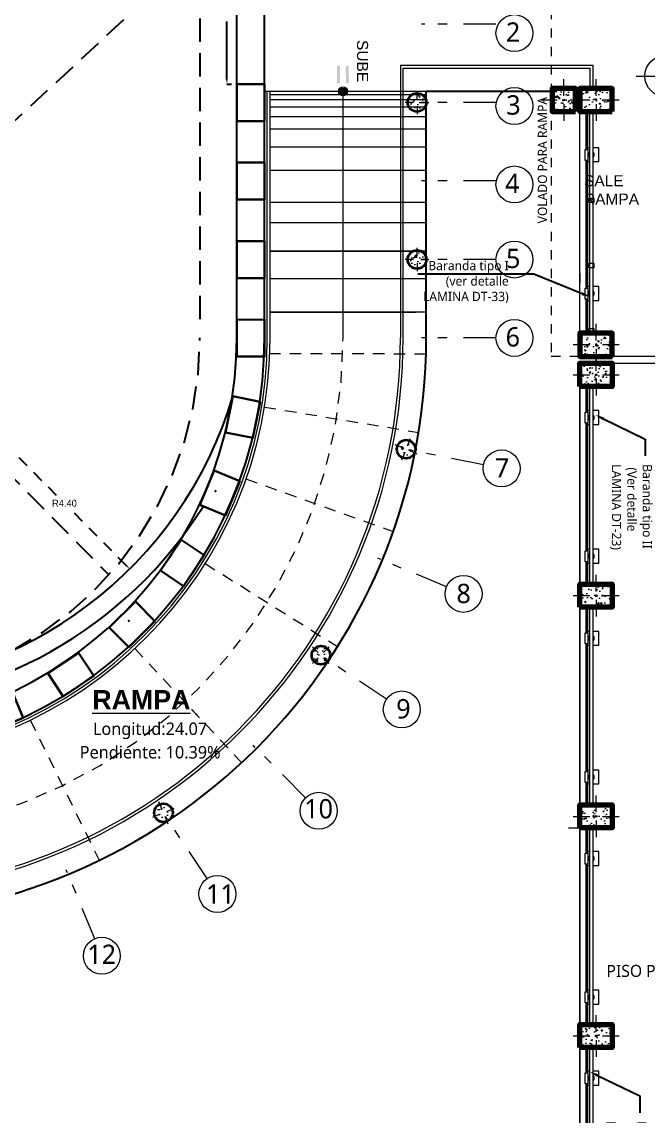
# Model space of a CAD drawing. Header units: millimetres. Extents: x 1 to 121, y 0 to 90.
# Drawn here: x 87.84 to 94.61, y 57.27 to 69.11 of the extents above; entities that cross this region are included whole.
import ezdxf
from ezdxf import colors
from ezdxf.entities.mleader import LeaderData, LeaderLine
from ezdxf.enums import TextEntityAlignment as Align
from ezdxf.math import Vec2, Vec3

# ---------------------------------------------------------------- set-up
doc = ezdxf.new("R2010")
doc.units = ezdxf.units.MM
for name, pattern in [('DASHED2', [0.375, 0.25, -0.125]), ('Dot & Dashed', [0.670277762413025, 0.352777767181396, -0.176388883590699, 0, -0.14111111164093]), ('HIDDEN2', [0.1875, 0.125, -0.0625])]:
    doc.linetypes.add(name, pattern=pattern)
for name, color, linetype, lineweight in [('05', 152, 'Continuous', 50), ('A-FLOR-HRAL', 11, 'Continuous', 9), ('barandas tipo 1', 200, 'Continuous', 20), ('COLUMNAS 50', 32, 'Continuous', 70), ('Cotas varias El', 253, 'Continuous', 13), ('EJES', 1, 'Continuous', 13), ('Equipamiento SR', 23, 'Continuous', 0), ('GRAFO 0 BLANCO', 7, 'Continuous', 0), ('GRAFO00', 7, 'Continuous', 0), ('GRAFO01', 7, 'Continuous', 0), ('Letras El', 9, 'Continuous', 5), ('letras sr', 7, 'Continuous', 5), ('linea 001', 252, 'Continuous', 0), ('parasoles', 11, 'Continuous', 20), ('proyecciones', 1, 'DASHED2', 5), ('Structural - Bearing_Pen_No__20', 1, 'Continuous', 0), ('TEXTO 100', 7, 'Continuous', 20), ('Vanos', 140, 'Continuous', 5)]:
    doc.layers.add(name, color=color, linetype=linetype, lineweight=lineweight)
for name, color, linetype, lineweight, true_color in [('Structural - Bearing_Pen_No__169', 7, 'Continuous', 13, 0x68b353), ('Structural - Bearing_Pen_No__28', 7, 'Continuous', 35, 0xa80f02), ('Structural - Combined_Pen_No__161', 7, 'Continuous', 13, 0x6a6a6a)]:
    doc.layers.add(name, color=color, linetype=linetype, lineweight=lineweight, true_color=true_color)
doc.styles.add('01COTAS', font='GOTHIC.TTF')
doc.styles.add('Generales', font='trebuc.ttf', dxfattribs={"height": 0.1})
doc.styles.add('GENERATED_STYLE_2', font='arial.ttf')
doc.styles.add('Santa Rosa 1 50', font='trebuc.ttf')
doc.styles.add('TURBO_BASS', font='swisseb.ttf')
pattern_1 = [(0, (2785.243095673833, 1847.384106738051), (0, 0.3117691577510656), [0.0300000011921, -0.1500000059605]), (0, (2785.333095677409, 1847.539991310553), (0, 0.3117691577510656), [0.0300000011921, -0.1500000059605]), (60.00000000000014, (2785.243095673833, 1847.384106738051), (-0.2700000107289013, 0.1558845788755322), [0.0300000011921, -0.1500000059605]), (60.00000000000014, (2785.423095680985, 1847.384106738051), (-0.2700000107289013, 0.1558845788755322), [0.0300000011921, -0.1500000059605]), (120.0000000000003, (2785.273095675025, 1847.384106738051), (0.2700000107289002, 0.1558845788755341), [0.03000000119209997, -0.1500000059604998]), (120.0000000000003, (2785.453095682177, 1847.384106738051), (0.2700000107289002, 0.1558845788755341), [0.03000000119209997, -0.1500000059604998]), (0, (2785.243095673833, 1847.414106739243), (0, 0.0600000023842), [0, -0.0600000023842, 0, -0.0900000035763]), (44.99999999999999, (2785.273095675025, 1847.414106739243), (-0.04242640855707682, 0.04242640855707686), [0, -0.04500000178815, 0, -0.07500000298025])]

# ---------------------------------------------------------------- blocks, each defined once
blk = doc.blocks.new('columna pasillos')
at = {"layer": 'GRAFO 0 BLANCO'}
h = blk.add_hatch(dxfattribs=at)
h.set_pattern_fill('AR-CONC', color=256, scale=0.02399999999999999, angle=-90.00000079175783)
h.set_pattern_definition([(319.9999992082422, (0, 0), (-0.01506051477462154, -0.1721424436160628), [0.01799999999999999, -0.1979999999999999]), (264.9999992082422, (0, 0), (0.1805261125481726, 0.03330031757246919), [0.01439999999999999, -0.1583999999999999]), (10.45144366824218, (-0.001255042758233223, -0.01434520342265684), (0.1654655959138421, -0.1388421255010397), [0.01529764607999999, -0.1682741068799999]), (316.1841992082421, (0.04799999999999998, -6.63301485462505e-10), (-0.03972463092985215, -0.2561379188122313), [0.02699999999999999, -0.2969999999999999]), (6.635634698242177, (0.0446896060250406, -0.02134481941755587), (0.2337884610860787, -0.2243188701924863), [0.02294648207999999, -0.2524113023999999]), (261.1841631982422, (0.04799999999999998, -6.63301485462505e-10), (0.2337884609649843, -0.224318870043817), [0.02159999999999999, -0.2376000002399999]), (290.9999992082422, (0.03599999966834924, -0.0240000004974761), (-0.09662853573932795, -0.1432576911731422), [0.01799999999999999, -0.1979999999999999]), (235.9999992082422, (0.03599999966834924, -0.0240000004974761), (0.1740360100042875, -0.0583956820661451), [0.0144, -0.1584]), (341.4514439482422, (0.02794762174337869, -0.03593814134620205), (0.07740747388692112, -0.2016533714848699), [0.0152976456, -0.1682741068799999]), (307.4999992082422, (0, 0), (0.07989452487918647, -0.002918366380194698), [0, -0.15648, 0, -0.1608, 0, -0.1589999999999999]), (277.4999992082422, (0, 0), (0.09465880997929434, -0.063136690294185), [0, -0.09167999999999997, 0, -0.15288, 0, -0.06059999999999998]), (237.4999992082422, (7.39581156290693e-10, 0.05351999999999998), (-0.005413170986677214, -0.1281173846065747), [0, -0.05999999999999998, 0, -0.1871999999999999, 0, -0.2483999999999999]), (227.4999992082422, (1.071231899021946e-09, 0.07751999999999996), (0.02402519382561498, -0.1399646809741716), [0, -0.07799999999999999, 0, -0.12432, 0, -0.1763999999999999])])
h.paths.add_polyline_path([(-235.5346923206634, 35.02399061012053), (-235.7846922043217, 35.02399061004231), (-235.7846918552657, 34.67399061008165), (-235.5346919716073, 34.67399061016009)])
h.paths.add_polyline_path([(-235.6509782994193, 34.84899061014031, -1), (-235.6684059762088, 34.84899061014031, -1)], flags=16)
at = {"layer": 'COLUMNAS 50', "color": 1, "linetype": 'Continuous', "lineweight": 9}
for p, q in [((-235.659692137814, 35.09899060864817), (-235.659692137814, 34.9189906086481)), ((-235.7046921628762, 34.84899061014031), (-235.8846921628762, 34.84899061014031)), ((-235.6146921127519, 34.84899061014031), (-235.4346921127519, 34.84899061014031)), ((-235.659692137814, 34.77899066027092), (-235.659692137814, 34.59899066027086))]:
    blk.add_line(p, q, dxfattribs=at)
at = {"layer": 'COLUMNAS 50', "linetype": 'Continuous'}
blk.add_lwpolyline([(-235.7846922043217, 35.02399061004231), (-235.5346923206634, 35.02399061012053), (-235.5346919716073, 34.67399061016009), (-235.7846918552657, 34.67399061008165)], close=True, dxfattribs=at)
at = {"layer": 'COLUMNAS 50', "color": 1, "linetype": 'Continuous', "lineweight": 9}
blk.add_circle((-235.659692137814, 34.84899061014031), 0.0087138383947443, dxfattribs=at)
blk.add_point((-235.659692137814, 34.84899061014031), dxfattribs=at)
blk = doc.blocks.new('Barandilla - 50 x 12mm-V31-Nivel 2')
at = {"layer": 'A-FLOR-HRAL'}
for p, q in [((-26.70546724973731, 93.00350822437645), (-88.00000000000932, 93.00350822438354)), ((-88.00000000000932, 93.00350822438354), (-88.00000000001796, 18.21820814453502)), ((-88.00000000001796, 18.21820814453502), (-88.0000000000266, -56.56709193536628)), ((34.14173290303832, 93.00350822436941), (13.15374847461895, 93.00350822437184)), ((24.92408932763253, 2.559974571989083), (25.07591067237265, 33.55960280011573)), ((27.00000000001878, 79.3610483492223), (57.00000000001877, 79.36104834921883)), ((27.00000000001878, 79.3610483492223), (27.00000000000502, -39.6355106011893)), ((57.00000000001877, 79.36104834921883), (57.00000000000501, -39.63551060119276)), ((-88.0000000000266, -56.56709193536628), (-26.65750024671136, -56.56709193537097)), ((13.10578147159808, -56.56709193537402), (34.1417329030423, -56.56709193537563)), ((57.00000000000501, -39.63551060119276), (27.00000000000502, -39.6355106011893))]:
    blk.add_line(p, q, dxfattribs=at)
for centre, radius, start, end in [((-0.5706645103747868, 18.18502156444442), 39.42902882610482, 144.0345375688887, 215.4042522977512), ((-19.28840541889522, -77.8210498320877), 119.8909601388826, 93.54235803361223, 96.3186679859427), ((-18.34714648741117, 114.3698242009999), 119.8909601388826, 285.3265244777574, 291.1568047317177), ((-19.28840541889522, -77.8210498320877), 119.8909601388825, 68.28198513490644, 74.19628305790678), ((-18.34714648741117, 114.3698242009999), 119.8909601388826, 263.1201218806851, 266.0112239899079)]:
    blk.add_arc(centre, radius, start, end, dxfattribs=at)
blk = doc.blocks.new('Barandilla - 50 x 12mm-V8-Nivel 2')
at = {"layer": 'A-FLOR-HRAL'}
for p, q in [((-26.77585938754871, 93.00350822437646), (-88.00000000000932, 93.00350822438354)), ((-88.00000000000932, 93.00350822438354), (-88.00000000001796, 18.21820814453502)), ((-88.00000000001796, 18.21820814453502), (-88.0000000000266, -56.56709193536628)), ((34.14173290304679, 93.00350822436941), (13.22414061245579, 93.00350822437183)), ((24.92408932763253, 2.559974571989083), (25.07591067237265, 33.55960280011573)), ((27.00000000001878, 79.3610483492223), (57.00000000001877, 79.36104834921883)), ((27.00000000001878, 79.3610483492223), (27.00000000000502, -39.6355106011893)), ((57.00000000001877, 79.36104834921883), (57.00000000000501, -39.63551060119276)), ((-88.0000000000266, -56.56709193536628), (-26.77585938754689, -56.56709193537096)), ((13.22414061245902, -56.56709193537402), (34.14173290305077, -56.56709193537563)), ((57.00000000000501, -39.63551060119276), (27.00000000000502, -39.6355106011893))]:
    blk.add_line(p, q, dxfattribs=at)
for centre, radius, start, end in [((-0.5706645103747868, 18.18502156444442), 39.42902882610482, 144.0345375688887, 215.4042522977512), ((-19.28840541889522, -77.8210498320877), 119.8909601388826, 93.58403373800627, 96.3186679859427), ((-18.34714648741117, 114.3698242009999), 119.8909601388826, 285.3761058525774, 291.1568047317177), ((-19.28840541889522, -77.8210498320877), 119.8909601388825, 68.28198513490644, 74.15247126397308), ((-18.34714648741117, 114.3698242009999), 119.8909601388826, 263.1201218806851, 265.9624964592715)]:
    blk.add_arc(centre, radius, start, end, dxfattribs=at)
blk = doc.blocks.new('Barandilla - Barandilla-595007-Nivel 2')
at = {"layer": 'A-FLOR-HRAL'}
for p, q in [((109974.0837331904, 72591.26363556115), (109974.0837331904, 72318.3992112294)), ((109982.0837331904, 72591.26363556115), (109982.0837331904, 72318.3992112294)), ((109983.6437331904, 72591.26363556115), (109983.6437331904, 72318.3992112294)), ((109991.6037331904, 72591.26363556115), (109991.6037331904, 72318.3992112294)), ((110012.5213254812, 72591.26363556123), (110012.5213254812, 70466.26376569539)), ((110052.5213254811, 70466.26376569539), (110052.5213254811, 72591.26363556123)), ((109974.0837331904, 72199.40265227901), (109974.0837331904, 70818.39921122942)), ((109982.0837331904, 72199.40265227901), (109982.0837331904, 70818.39921122942)), ((109983.6437331904, 72199.40265227901), (109983.6437331904, 70818.39921122942)), ((109991.6037331904, 72199.402652279), (109991.6037331904, 70818.39921122942)), ((109974.0837331904, 70699.40265227901), (109974.0837331904, 70466.2637656953)), ((109982.0837331904, 70699.40265227901), (109982.0837331904, 70466.2637656953)), ((109983.6437331904, 70699.40265227901), (109983.6437331904, 70466.2637656953)), ((109991.6037331904, 70699.40265227901), (109991.6037331904, 70466.2637656953))]:
    blk.add_line(p, q, dxfattribs=at)
at = {"rotation": 180}
for name, p in [('Barandilla - 50 x 12mm-V8-Nivel 2', (110025.7454660935, 72278.76370062822)), ('Barandilla - 50 x 12mm-V31-Nivel 2', (110025.7454660935, 70778.76370062823))]:
    blk.add_blockref(name, p, dxfattribs=at)
blk = doc.blocks.new('Barandilla - Barandilla-595054-Nivel 2')
at = {"layer": 'A-FLOR-HRAL'}
for p, q in [((109974.0837332688, 74966.26450273344), (109974.0837332688, 74693.39957974848)), ((109982.0837332688, 74966.26450273344), (109982.0837332688, 74693.39957974848)), ((109983.6437332688, 74966.26450273344), (109983.6437332688, 74693.39957974848)), ((109991.6037332688, 74966.26450273344), (109991.6037332688, 74693.39957974848)), ((110012.5213255595, 74966.26450273354), (110012.5213255595, 72841.26363556123)), ((110052.5213255595, 72841.26363556123), (110052.5213255595, 74966.26450273354)), ((109974.0837332688, 74574.40302079807), (109974.0837332688, 73193.39957974848)), ((109982.0837332688, 74574.40302079807), (109982.0837332688, 73193.39957974848)), ((109983.6437332688, 74574.40302079807), (109983.6437332688, 73193.39957974848)), ((109991.6037332688, 74574.40302079807), (109991.6037332688, 73193.39957974848)), ((109974.0837332688, 73074.40302079808), (109974.0837332688, 72841.26363556115)), ((109982.0837332688, 73074.40302079808), (109982.0837332688, 72841.26363556115)), ((109983.6437332688, 73074.40302079808), (109983.6437332688, 72841.26363556115)), ((109991.6037332688, 73074.40302079808), (109991.6037332688, 72841.26363556115))]:
    blk.add_line(p, q, dxfattribs=at)
at = {"rotation": 180}
for name, p in [('Barandilla - 50 x 12mm-V8-Nivel 2', (110025.7454661718, 74653.76406914729)), ('Barandilla - 50 x 12mm-V31-Nivel 2', (110025.7454661718, 73153.76406914729))]:
    blk.add_blockref(name, p, dxfattribs=at)
blk = doc.blocks.new('Barandilla - 50 x 12mm-V32-Nivel 2')
at = {"layer": 'A-FLOR-HRAL'}
for p, q in [((-26.70388255165049, 93.00350822437645), (-88.00000000000932, 93.00350822438354)), ((-88.00000000000932, 93.00350822438354), (-88.00000000001796, 18.21820814453502)), ((-88.00000000001796, 18.21820814453502), (-88.0000000000266, -56.56709193536628)), ((34.14173290305526, 93.00350822436941), (13.15216377654911, 93.00350822437184)), ((24.92408932763253, 2.559974571989083), (25.07591067237265, 33.55960280011573)), ((27.00000000001878, 79.3610483492223), (57.00000000001877, 79.36104834921883)), ((27.00000000001878, 79.3610483492223), (27.00000000000502, -39.6355106011893)), ((57.00000000001877, 79.36104834921883), (57.00000000000501, -39.63551060119276)), ((-88.0000000000266, -56.56709193536628), (-26.65619671502116, -56.56709193537097)), ((13.10447793992479, -56.56709193537402), (34.14173290305924, -56.56709193537563)), ((57.00000000000501, -39.63551060119276), (27.00000000000502, -39.6355106011893))]:
    blk.add_line(p, q, dxfattribs=at)
for centre, radius, start, end in [((-0.5706645103747868, 18.18502156444442), 39.42902882610482, 144.0345375688887, 215.4042522977512), ((-19.28840541889522, -77.8210498320877), 119.8909601388826, 93.54164535128514, 96.3186679859427), ((-18.34714648741117, 114.3698242009999), 119.8909601388826, 285.3258282206843, 291.1568047317177), ((-19.28840541889522, -77.8210498320877), 119.8909601388825, 68.28198513490644, 74.19701550709343), ((-18.34714648741117, 114.3698242009999), 119.8909601388826, 263.1201218806851, 266.0118952665222)]:
    blk.add_arc(centre, radius, start, end, dxfattribs=at)
blk = doc.blocks.new('Barandilla - Barandilla-595110-Nivel 2')
at = {"layer": 'A-FLOR-HRAL'}
for p, q in [((109974.0837331905, 77353.79420606304), (109974.0837331905, 77074.66486499942)), ((109982.0837331905, 77353.79420606304), (109982.0837331905, 77074.66486499942)), ((109983.6437331905, 77353.79420606304), (109983.6437331905, 77074.66486499942)), ((109991.6037331905, 77353.79420606304), (109991.6037331905, 77074.66486499942)), ((110012.5213254812, 77353.79420606315), (110012.5213254812, 75216.26450273354)), ((110052.5213254812, 75216.26450273354), (110052.5213254812, 77353.79420606315)), ((109974.0837331905, 76955.66830604902), (109974.0837331905, 75574.66486499943)), ((109982.0837331905, 76955.66830604902), (109982.0837331905, 75574.66486499943)), ((109983.6437331905, 76955.66830604902), (109983.6437331905, 75574.66486499943)), ((109991.6037331905, 76955.668306049), (109991.6037331905, 75574.66486499943)), ((109974.0837331905, 75455.66830604903), (109974.0837331905, 75216.26450273344)), ((109982.0837331905, 75455.66830604903), (109982.0837331905, 75216.26450273344)), ((109983.6437331905, 75455.66830604903), (109983.6437331905, 75216.26450273344)), ((109991.6037331905, 75455.66830604902), (109991.6037331905, 75216.26450273344))]:
    blk.add_line(p, q, dxfattribs=at)
at = {"rotation": 180}
for name, p in [('Barandilla - 50 x 12mm-V8-Nivel 2', (110025.7454660935, 77035.02935439824)), ('Barandilla - 50 x 12mm-V32-Nivel 2', (110025.7454660935, 75535.02935439824))]:
    blk.add_blockref(name, p, dxfattribs=at)
blk = doc.blocks.new('Barandilla - 50 x 12mm-V33-Nivel 2')
at = {"layer": 'A-FLOR-HRAL'}
for p, q in [((-26.70389011412402, 93.00350822437645), (-88.00000000000932, 93.00350822438354)), ((-88.00000000000932, 93.00350822438354), (-88.00000000001796, 18.21820814453502)), ((-88.00000000001796, 18.21820814453502), (-88.0000000000266, -56.56709193536628)), ((34.14173290303832, 93.00350822436941), (13.15217133898873, 93.00350822437184)), ((24.92408932763253, 2.559974571989083), (25.07591067237265, 33.55960280011573)), ((27.00000000001878, 79.3610483492223), (57.00000000001877, 79.36104834921883)), ((27.00000000001878, 79.3610483492223), (27.00000000000502, -39.6355106011893)), ((57.00000000001877, 79.36104834921883), (57.00000000000501, -39.63551060119276)), ((-88.0000000000266, -56.56709193536628), (-26.6562029357144, -56.56709193537097)), ((13.10448416058418, -56.56709193537402), (34.1417329030423, -56.56709193537563)), ((57.00000000000501, -39.63551060119276), (27.00000000000502, -39.6355106011893))]:
    blk.add_line(p, q, dxfattribs=at)
for centre, radius, start, end in [((-0.5706645103747868, 18.18502156444442), 39.42902882610482, 144.0345375688887, 215.4042522977512), ((-19.28840541889522, -77.8210498320877), 119.8909601388826, 93.54164875233855, 96.3186679859427), ((-18.34714648741117, 114.3698242009999), 119.8909601388826, 285.3258315433301, 291.1568047317177), ((-19.28840541889522, -77.8210498320877), 119.8909601388825, 68.28198513490644, 74.19701201173017), ((-18.34714648741117, 114.3698242009999), 119.8909601388826, 263.1201218806851, 266.0118920630718)]:
    blk.add_arc(centre, radius, start, end, dxfattribs=at)
blk = doc.blocks.new('Barandilla - Barandilla-595164-Nivel 2')
at = {"layer": 'A-FLOR-HRAL'}
for p, q in [((109974.0833634498, 79741.2637656945), (109974.0833634498, 79462.16449647996)), ((109982.0833634498, 79741.2637656945), (109982.0833634498, 79462.16449647996)), ((109983.6433634498, 79741.2637656945), (109983.6433634498, 79462.16449647996)), ((109991.6033634498, 79741.2637656945), (109991.6033634498, 79462.16449647996)), ((110012.5209557405, 79741.2637656946), (110012.5209557405, 77603.79420606315)), ((110052.5209557405, 77603.79420606315), (110052.5209557405, 79741.2637656946)), ((109974.0833634498, 79343.16793752955), (109974.0833634498, 77962.16449647996)), ((109982.0833634498, 79343.16793752955), (109982.0833634498, 77962.16449647996)), ((109983.6433634498, 79343.16793752955), (109983.6433634498, 77962.16449647996)), ((109991.6033634498, 79343.16793752955), (109991.6033634498, 77962.16449647996)), ((109974.0833634498, 77843.16793752956), (109974.0833634498, 77603.79420606304)), ((109982.0833634498, 77843.16793752956), (109982.0833634498, 77603.79420606304)), ((109983.6433634498, 77843.16793752956), (109983.6433634498, 77603.79420606304)), ((109991.6033634498, 77843.16793752955), (109991.6033634498, 77603.79420606304))]:
    blk.add_line(p, q, dxfattribs=at)
at = {"rotation": 180}
for name, p in [('Barandilla - 50 x 12mm-V8-Nivel 2', (110025.7450963528, 79422.52898587879)), ('Barandilla - 50 x 12mm-V33-Nivel 2', (110025.7450963528, 77922.52898587877))]:
    blk.add_blockref(name, p, dxfattribs=at)
blk = doc.blocks.new('Barandilla - 50 x 12mm-V34-Nivel 2')
at = {"layer": 'A-FLOR-HRAL'}
for p, q in [((-26.6747902945767, 93.00350822437645), (-88.00000000000932, 93.00350822438354)), ((-88.00000000000932, 93.00350822438354), (-88.00000000001796, 18.21820814453502)), ((-88.00000000001796, 18.21820814453502), (-88.0000000000266, -56.56709193536628)), ((34.14173290305526, 93.00350822436941), (13.1230715194753, 93.00350822437184)), ((24.92408932763253, 2.559974571989083), (25.07591067237265, 33.55960280011573)), ((27.00000000001878, 79.3610483492223), (57.00000000001877, 79.36104834921883)), ((27.00000000001878, 79.3610483492223), (27.00000000000502, -39.6355106011893)), ((57.00000000001877, 79.36104834921883), (57.00000000000501, -39.63551060119276)), ((-88.0000000000266, -56.56709193536628), (-26.63226617590589, -56.56709193537098)), ((13.08054740080957, -56.56709193537402), (34.14173290305924, -56.56709193537563)), ((57.00000000000501, -39.63551060119276), (27.00000000000502, -39.6355106011893))]:
    blk.add_line(p, q, dxfattribs=at)
for centre, radius, start, end in [((-0.5706645103747868, 18.18502156444442), 39.42902882610482, 144.0345375688887, 215.4042522977512), ((-19.28840541889522, -77.8210498320877), 119.8909601388826, 93.52856176865811, 96.3186679859427), ((-18.34714648741117, 114.3698242009999), 119.8909601388827, 285.3130462879712, 291.1568047317177), ((-19.28840541889522, -77.8210498320877), 119.8909601388825, 68.28198513490644, 74.21046210880829), ((-18.34714648741117, 114.3698242009999), 119.8909601388826, 263.1201218806851, 266.0242187203327)]:
    blk.add_arc(centre, radius, start, end, dxfattribs=at)
blk = doc.blocks.new('Barandilla - Barandilla-595211-Nivel 2')
at = {"layer": 'A-FLOR-HRAL'}
for p, q in [((109974.0974122234, 82713.25198183552), (109974.0974122234, 82304.39243342252)), ((109982.0974122234, 82713.25198183552), (109982.0974122234, 82304.39243342252)), ((109983.6574122234, 82713.25198183552), (109983.6574122234, 82304.39243342252)), ((109991.6174122233, 82713.25198183552), (109991.6174122233, 82304.39243342252)), ((110012.5350045141, 82713.25198183562), (110012.5350045141, 80316.26186380722)), ((110052.5350045141, 80316.26186380722), (110052.5350045141, 82713.25198183562)), ((109974.0974122234, 82185.3958744721), (109974.0974122234, 80804.39243342252)), ((109982.0974122234, 82185.3958744721), (109982.0974122234, 80804.39243342252)), ((109983.6574122234, 82185.3958744721), (109983.6574122234, 80804.39243342252)), ((109991.6174122233, 82185.3958744721), (109991.6174122233, 80804.39243342252)), ((109974.0974122234, 80685.39587447212), (109974.0974122234, 80316.26186380711)), ((109982.0974122234, 80685.39587447212), (109982.0974122234, 80316.26186380711)), ((109983.6574122234, 80685.39587447212), (109983.6574122234, 80316.26186380711)), ((109991.6174122233, 80685.39587447209), (109991.6174122233, 80316.26186380711))]:
    blk.add_line(p, q, dxfattribs=at)
at = {"rotation": 180}
for name, p in [('Barandilla - 50 x 12mm-V8-Nivel 2', (110025.7591451264, 82264.75692282131)), ('Barandilla - 50 x 12mm-V34-Nivel 2', (110025.7591451264, 80764.75692282133))]:
    blk.add_blockref(name, p, dxfattribs=at)
blk = doc.blocks.new('CC 20')
at = {"layer": 'Structural - Bearing_Pen_No__169', "linetype": 'Continuous', "lineweight": 13, "true_color": 0x68b353}
h = blk.add_hatch(dxfattribs=at)
h.set_pattern_fill('STRUCTURAL_CONCRETE', color=85, scale=0.5, style=0, pattern_type=2)
h.set_pattern_definition(pattern_1)
h.paths.add_polyline_path([(2788.202981145824, 1849.662965080386), (2788.302981145824, 1849.762965080386), (2788.202981063535, 1849.862965080385), (2788.10385682874, 1849.776169994727)])
at = {"layer": 'Structural - Bearing_Pen_No__20', "color": 1, "linetype": 'Continuous', "lineweight": 0}
for p, q in [((2788.202981063535, 1849.802965025247), (2788.202981063535, 1849.890465025246)), ((2788.162981200963, 1849.762964998097), (2788.075481200963, 1849.762964998097)), ((2788.202981063535, 1849.722965025246), (2788.202981063535, 1849.635465025247)), ((2788.242981200963, 1849.762964998097), (2788.330481200963, 1849.762964998097))]:
    blk.add_line(p, q, dxfattribs=at)
at = {"layer": 'Structural - Bearing_Pen_No__28', "color": 14, "linetype": 'Continuous', "lineweight": 35, "true_color": 0xa80f02}
blk.add_circle((2788.202981145824, 1849.762965080386), 0.1, dxfattribs=at)

msp = doc.modelspace()

# ---------------------------------------------------------------- hatches: boundary and pattern name
at = {"layer": 'Equipamiento SR'}
msp.add_hatch(color=256, dxfattribs=at).paths.add_polyline_path([(91.32024597627615, 68.32043958079024, 1), (91.3037648760071, 68.38558720648635, 1)])
at = {"layer": 'GRAFO 0 BLANCO'}
h = msp.add_hatch(dxfattribs=at)
h.set_pattern_fill('AR-CONC', color=256, scale=0.02399999999999999, angle=-90.00000079175783)
h.set_pattern_definition([(319.9999992082422, (-54.39374233335222, -54.54172676834304), (-0.01506051477462154, -0.1721424436160628), [0.01799999999999997, -0.1979999999999998]), (264.9999992082422, (-54.39374233335222, -54.54172676834304), (0.1805261125481726, 0.03330031757246919), [0.01439999999999999, -0.1583999999999998]), (10.45144366824218, (-54.39499737611045, -54.5560719717657), (0.1654655959138421, -0.1388421255010397), [0.01529764607999999, -0.1682741068799999]), (316.1841992082421, (-54.34574233335222, -54.54172676900635), (-0.03972463092985215, -0.2561379188122313), [0.02699999999999999, -0.2969999999999999]), (6.635634698242181, (-54.34905272732719, -54.56307158776059), (0.2337884610860787, -0.2243188701924863), [0.02294648207999999, -0.2524113023999999]), (261.1841631982422, (-54.34574233335222, -54.54172676900635), (0.2337884609649843, -0.224318870043817), [0.02159999999999997, -0.2376000002399997]), (290.9999992082422, (-54.35774233368387, -54.56572676884052), (-0.09662853573932795, -0.1432576911731422), [0.01799999999999997, -0.1979999999999998]), (235.9999992082422, (-54.35774233368387, -54.56572676884052), (0.1740360100042875, -0.0583956820661451), [0.0144, -0.1584]), (341.4514439482422, (-54.36579471160884, -54.57766490968925), (0.07740747388692112, -0.2016533714848699), [0.01529764559999999, -0.1682741068799998]), (307.4999992082422, (-54.39374233335222, -54.54172676834304), (0.07989452487918647, -0.002918366380194698), [0, -0.15648, 0, -0.1608, 0, -0.1589999999999999]), (277.4999992082422, (-54.39374233335222, -54.54172676834304), (0.09465880997929434, -0.063136690294185), [0, -0.09167999999999997, 0, -0.15288, 0, -0.06059999999999998]), (237.4999992082422, (-54.39374233261263, -54.48820676834305), (-0.005413170986677214, -0.1281173846065747), [0, -0.05999999999999994, 0, -0.1871999999999998, 0, -0.2483999999999998]), (227.4999992082422, (-54.39374233228098, -54.46420676834305), (0.02402519382561498, -0.1399646809741716), [0, -0.07799999999999999, 0, -0.12432, 0, -0.1763999999999999])])
h.paths.add_polyline_path([(93.8241119962956, 68.13475079759735), (93.82411199637382, 68.3847506812557), (93.57411199633482, 68.38475090563321), (93.57411199625638, 68.13475102197486)])
h.paths.add_polyline_path([(93.69039815788125, 68.25975076183846, -1), (93.70782583467073, 68.25975076183846, -1)], flags=16)
at = {"layer": 'GRAFO00'}
h = msp.add_hatch(color=256, dxfattribs=at)
h.paths.add_polyline_path([(91.37177924264948, 68.6316852494297), (91.3397806881935, 68.63138111056324), (91.34160552885315, 68.43938978238614), (91.37360408329845, 68.43969392274349)])
h.paths.add_polyline_path([(91.27578357929052, 68.63077283134092), (91.24378502485472, 68.63046868949371), (91.24560986551533, 68.43847736131707), (91.27760841995017, 68.43878150316394)])
msp.add_hatch(color=256, dxfattribs=at).paths.add_polyline_path([(91.34457316605345, 68.36127791381855, 1), (91.27943768546986, 68.34474887649392, 1)])
at = {"layer": 'Structural - Bearing_Pen_No__169', "linetype": 'Continuous', "lineweight": 13, "true_color": 0x68b353}
h = msp.add_hatch(dxfattribs=at)
h.set_pattern_fill('STRUCTURAL_CONCRETE', color=85, scale=0.5, style=0, pattern_type=2)
h.set_pattern_definition(pattern_1)
h.paths.add_polyline_path([(92.1111466706102, 68.1334976743019), (92.01114667061029, 68.23349767430182), (92.111146752899, 68.33349767430173), (92.21027098769355, 68.24670258864307)])
h = msp.add_hatch(dxfattribs=at)
h.set_pattern_fill('STRUCTURAL_CONCRETE', color=85, scale=0.5, style=0, pattern_type=2)
h.set_pattern_definition(pattern_1)
h.paths.add_polyline_path([(92.1111466706102, 66.43506809044402), (92.01114667061029, 66.53506809044393), (92.111146752899, 66.63506809044384), (92.21027098769355, 66.54827300478519)])

# ---------------------------------------------------------------- linework, layer by layer
at = {"color": 1, "linetype": 'DASHED2'}
for p, q in [((82.1051812641509, 69.89087922896957), (88.7772201228859, 63.12449772946556)), ((89.76111207706944, 69.89087922896945), (82.81924595788067, 63.46021951781333)), ((89.76111207706943, 69.89087922896945), (89.76111207706919, 65.78663850450593))]:
    msp.add_line(p, q, dxfattribs=at)
for p, q in [((90.16127942557902, 65.68663850450619), (90.16127942557904, 69.89087922896957)), ((90.46111207707065, 65.68663850450619), (90.46111207707065, 69.89087922896957)), ((92.21114667061026, 65.68663850450619), (92.21114667061026, 68.35289161712629)), ((93.62405447254122, 68.35289161712632), (92.21114667061035, 68.35289161712632)), ((93.87107754374368, 68.35289161712632), (93.82411199636385, 68.35289161712632))]:
    msp.add_line(p, q)
at = {"color": 9}
for p, q in [((90.0534867512588, 68.48284509478661), (90.0534867512588, 69.1106045140195)), ((90.0534867512588, 68.43284509478661), (90.1034867512588, 68.43284509478661))]:
    msp.add_line(p, q, dxfattribs=at)
at = {"color": 3, "lineweight": 30}
for p, q in [((90.16127935533636, 68.03284509478655), (90.16127935533636, 68.43284509478659)), ((90.16127935533636, 68.43284509478659), (90.46127935533647, 68.43284509478613)), ((90.46127935533647, 68.43284509478613), (90.46127935533647, 68.0328450947861)), ((90.46127935533647, 68.0328450947861), (90.16127935533636, 68.03284509478655)), ((90.1612793553365, 67.18441550961356), (90.1612793553365, 67.58441550961354)), ((90.1612793553365, 67.58441550961354), (90.46127935533649, 67.58441550961354)), ((90.46127935533649, 67.58441550961354), (90.46127935533652, 67.18441550961356)), ((90.46127935533652, 67.18441550961356), (90.1612793553365, 67.18441550961356)), ((90.1612793553365, 66.33441550961354), (90.1612793553365, 66.73441550961357)), ((90.1612793553365, 66.73441550961357), (90.46127935533649, 66.73441550961357)), ((90.46127935533649, 66.73441550961357), (90.46127935533652, 66.33441550961354)), ((90.46127935533652, 66.33441550961354), (90.1612793553365, 66.33441550961354))]:
    msp.add_line(p, q, dxfattribs=at)
at = {"color": 9, "linetype": 'HIDDEN2'}
for p, q in [((85.8990689184882, 66.30976436151214), (88.23175811487665, 63.96330342691198)), ((88.96725524541242, 63.22346406597839), (88.35977527034555, 63.83453048333617))]:
    msp.add_line(p, q, dxfattribs=at)
at = {"color": 3, "lineweight": 30}
for points in [[(90.16127946061226, 65.88466683699643), (90.4612793553365, 65.88441550961353), (90.46094425215932, 65.48441564998119), (90.16094435743511, 65.48466697736409), (90.16127946061226, 65.88466683699643)], [(90.1187035005204, 65.05621314496585), (90.41289302682227, 64.99745497434861), (90.33454879933262, 64.60520227261276), (90.04035927303077, 64.66396044323), (90.1187035005204, 65.05621314496585)], [(89.9153644376218, 64.25197346818013), (90.19244406643423, 64.13696529761309), (90.03909983901153, 63.76752579252984), (89.76202021019913, 63.88253396309685), (89.9153644376218, 64.25197346818013)], [(89.55907232443803, 63.50283785809345), (89.80839970095313, 63.33599703778827), (89.58594527387956, 63.00356053576812), (89.33661789736448, 63.17040135607328), (89.55907232443803, 63.50283785809345)], [(89.06351198904537, 62.837579873397), (89.27551069504878, 62.62531459443483), (88.9924903230992, 62.34264965309693), (88.78049161709582, 62.55491493205908), (89.06351198904537, 62.837579873397)], [(88.44771741434816, 62.28175141605576), (88.61424478898182, 62.03221457809866), (88.281529005039, 61.81017807858711), (88.11500163040536, 62.05971491654419), (88.44771741434816, 62.28175141605576)], [(87.73534066159964, 61.85670130799749), (87.85000055292096, 61.57947737446687), (87.48036864154679, 61.42659751937175), (87.36570875022547, 61.70382145290235), (87.73534066159964, 61.85670130799749)]]:
    msp.add_lwpolyline(points, dxfattribs=at)
for centre, radius, start, end in [((85.93314667061026, 65.68663850450619), 6.278, 180, 0), ((85.93314667061026, 65.68663850450619), 4.527965406460388, 270.0000000000032, 0), ((85.93314667061026, 65.68663850450618), 4.228132754968769, 270.0000000000064, 1.925724771763167e-13), ((85.89906891848821, 66.30976436151215), 4.401898074511424, 270.627193282057, 343.454590870361), ((85.89906891848823, 66.3097643615121), 4.601898074511336, 270.627193282057, 327.9409384156932)]:
    msp.add_arc(centre, radius, start, end)
at = {"color": 1, "linetype": 'DASHED2'}
msp.add_arc((85.93314667061026, 65.68663850450619), 3.829271360592147, 180, 0, dxfattribs=at)
for p in [(89.9316653270559, 64.03039784760458), (88.99348035825918, 62.62630481685724)]:
    msp.add_point(p)
at = {"color": 9}
msp.add_solid([(90.04515341792546, 68.48284509478661), (90.06182008459214, 68.48284509478661), (90.0534867512588, 68.43284509478661)], dxfattribs=at)
at = {"color": 9, "linetype": 'HIDDEN2'}
msp.add_solid([(88.97316511937755, 63.22933925398907), (88.9613453714473, 63.21758887796771), (89.00250637347645, 63.18800482218762)], dxfattribs=at)
at = {"layer": '05'}
for points in [[(94.22411193155068, 68.13475044041208), (94.2241119316289, 68.38475032407042), (93.87411193166844, 68.38475067312648), (93.87411193159, 68.13475078946813)], [(94.22411196442161, 68.13475044241282), (94.22411196449983, 68.38475032607117), (93.87411196453937, 68.38475067512722), (93.87411196446092, 68.13475079146887)], [(94.22411199625606, 68.13475038993597), (94.22411199633427, 68.38475027359432), (93.87411199637381, 68.38475062265037), (93.87411199629537, 68.13475073899203)], [(94.22411196338513, 68.13475038793523), (94.22411196346334, 68.38475027159357), (93.87411196350288, 68.38475062064963), (93.87411196342444, 68.13475073699128)], [(94.22411393505467, 65.48775915642076), (94.22411393513289, 65.73775904007911), (93.87411393517243, 65.73775938913516), (93.87411393509399, 65.48775950547682)], [(94.22416945664858, 65.48775915223759), (94.2241694567268, 65.73775903589593), (93.87416945676634, 65.73775938495199), (93.8741694566879, 65.48775950129364)]]:
    msp.add_lwpolyline(points, close=True, dxfattribs=at)
msp.add_lwpolyline([(94.22411387034919, 65.48775920276906), (94.22416939194312, 65.48775920271369), (94.22416939202134, 65.73775908637204), (93.87416939206088, 65.73775943542809), (93.87416939198243, 65.48775955589754)], dxfattribs=at)
at = {"layer": 'barandas tipo 1'}
msp.add_line((93.8740864616363, 58.01276119372639), (93.87408642294002, 55.87525989400552), dxfattribs=at)
at = {"layer": 'COLUMNAS 50', "color": 1, "linetype": 'Continuous', "lineweight": 9}
for p, q in [((93.69911199627599, 68.30475078690063), (93.69911199627599, 68.48475078690058)), ((93.6291120464066, 68.25975076183846), (93.44911204640654, 68.25975076183846)), ((93.69911199627599, 68.2147507367763), (93.69911199627599, 68.03475073677629)), ((93.94911199478385, 68.25975076183846), (93.76911199478378, 68.25975076183846))]:
    msp.add_line(p, q, dxfattribs=at)
at = {"layer": 'COLUMNAS 50', "linetype": 'Continuous'}
msp.add_lwpolyline([(93.8241119962956, 68.13475079759735), (93.82411199637382, 68.3847506812557), (93.57411199633482, 68.38475090563321), (93.57411199625638, 68.13475102197486)], close=True, dxfattribs=at)
at = {"layer": 'COLUMNAS 50', "color": 1, "linetype": 'Continuous', "lineweight": 9}
msp.add_circle((93.69911199627599, 68.25975076183846), 0.0087138383947443, dxfattribs=at)
msp.add_point((93.7240832344625, 68.25975073942652), dxfattribs=at)
at = {"layer": 'Cotas varias El'}
for p, q in [((93.87408646147989, 65.41276205741951), (104.2741426854168, 65.41276191131504)), ((93.97408572208238, 63.02529259751839), (93.981273606656, 63.02529271781594)), ((93.9740881031729, 60.63776289419042), (93.98127598774653, 60.63776301448797))]:
    msp.add_line(p, q, dxfattribs=at)
for points in [[(93.87411387038853, 65.48776067120268), (93.87403199882749, 65.48776067120268)], [(97.1741982918517, 65.48776067120268), (94.22411387034919, 65.48776067120268)], [(94.22398562043179, 65.41276058282625), (97.17398638683127, 65.41276109514678)]]:
    msp.add_lwpolyline(points, dxfattribs=at)
at = {"layer": 'EJES', "linetype": 'Dot & Dashed'}
for p, q in [((92.96522498523416, 69.07930253856384), (92.16111207764997, 69.07930253856384)), ((92.96522498523416, 68.23349744850734), (92.16111207764997, 68.23349744850734)), ((92.9652249852343, 67.3850679469293), (92.16111207765013, 67.3850679469293)), ((92.96522498523424, 66.53506794617383), (92.16111207765007, 66.53506794617383)), ((92.96522498523413, 65.68663836100083), (92.16111207764996, 65.68663836100083))]:
    msp.add_line(p, q, dxfattribs=at)
for points in [[(92.83010557167596, 64.31474808181689), (92.04142590197524, 64.4716262220165)], [(92.42993989598716, 62.99557863866281), (91.68701989188037, 63.3033061801174)], [(91.78010610008967, 61.77982511698975), (91.11149576070042, 62.22657626285678)], [(90.90557693232901, 60.71420824283337), (90.33697057803913, 61.28281459711803)], [(89.83996005818072, 59.83967907506285), (89.39320891230754, 60.50828941444799)], [(88.62420653651367, 59.18984527915416), (88.31647899505225, 59.93276528325811)]]:
    msp.add_lwpolyline(points, dxfattribs=at)
at = {"layer": 'EJES', "color": 1}
for centre in [(93.16522498523425, 68.98349753134696), (93.16522498523425, 68.19507407907005), (93.16522498523413, 67.346644493897), (93.16522498523413, 66.53506794617383), (93.1652249852341, 65.68663836100083), (93.0262626283276, 64.275729873867), (92.6147158030524, 62.91904180864546), (91.94640002311169, 61.66871092685378), (91.04699828911879, 60.57278674306397), (89.95107410533572, 59.67338500907815), (88.70074322353697, 59.00506922913453)]:
    msp.add_circle(centre, 0.2000000000000114, dxfattribs=at)
at = {"layer": 'Equipamiento SR'}
msp.add_circle((91.31200542614219, 68.35301339363846), 0.03360000000000191, dxfattribs=at)
msp.add_circle((91.31200542614219, 68.35301339363846), 0.03360000000000191, dxfattribs=at)
at = {"layer": 'GRAFO 0 BLANCO'}
msp.add_line((93.87418723683743, 36.86276174235297), (93.87408646155811, 65.16276217376114), dxfattribs=at)
at = {"layer": 'GRAFO 0 BLANCO', "color": 7}
msp.add_lwpolyline([(93.87405841357852, 65.73775939331833), (93.87405640999611, 68.13475074117437)], dxfattribs=at)
at = {"layer": 'GRAFO00'}
for centre, radius in [((91.31111207606624, 68.3535004761275), 0.04876075618795802), ((91.31200542614219, 68.35301339363846), 0.03360000000000191), ((91.31200542614219, 68.35301339363846), 0.03360000000000191)]:
    msp.add_circle(centre, radius, dxfattribs=at)
at = {"layer": 'GRAFO01'}
for p, q in [((93.87406656238059, 65.16276217376117), (93.87409690576362, 58.26276192729661)), ((93.87408646155811, 58.26276192728619), (93.8741872368374, 36.86276174976036))]:
    msp.add_line(p, q, dxfattribs=at)
at = {"layer": 'linea 001'}
for p, q in [((94.01569216475478, 68.63289161754312), (91.93111207707055, 68.63289161754312)), ((91.93111207707055, 68.6328916175431), (91.93111207707072, 65.68663850450619)), ((91.96111207707044, 65.68663850450619), (91.96111207707045, 68.60289161754315)), ((91.96111207707045, 68.60289161754315), (93.98569216475478, 68.60289161754316)), ((93.98569216475478, 68.38475047945127), (93.98569216475478, 68.60289161754316)), ((94.01569216475478, 68.38475047945127), (94.01569216475478, 68.63289161754311)), ((92.21114667061025, 68.35289161712629), (90.46111207707077, 68.35289161712629)), ((90.49111207707065, 65.68663850450619), (90.49111207707065, 68.35289161712629)), ((90.52111207707065, 65.68663850450619), (90.52111207707065, 68.35289161712629)), ((92.21114667061026, 68.31704132691729), (90.5211120770706, 68.31704132691723)), ((91.31111207707069, 65.68663850450619), (91.31200542614219, 68.35301339363846)), ((92.21114667061026, 68.26215573460567), (90.5211120770706, 68.26215573460561)), ((92.21114667061026, 68.18250936888856), (90.52111207707054, 68.18250936888856)), ((92.21114667061026, 68.07782923490507), (90.5211120770706, 68.07782923490507)), ((92.21114667061025, 67.94339331299764), (90.52111207707065, 67.94339331299764)), ((92.21114667061026, 67.7516456494549), (90.52111207707054, 67.75164564945501)), ((92.21114667061026, 67.49853865303797), (90.5211120770706, 67.49853865303797)), ((92.21114667061026, 67.15146428034396), (90.5211120770706, 67.15146428034402)), ((92.21114667061026, 66.93114163228077), (90.5211120770706, 66.93114163228071)), ((90.52111207707054, 66.62617356957608), (92.21114667061026, 66.62617356957608)), ((92.21114667061026, 66.62617356957608), (90.52111207707054, 66.62617356957608)), ((90.52111207707054, 66.3289765196977), (92.21114667061026, 66.3289765196977)), ((90.52111207707054, 65.96406298190314), (92.10111207707072, 65.96406298190314)), ((92.21114667061026, 65.96406298190195), (90.52111207707054, 65.96406298190303))]:
    msp.add_line(p, q, dxfattribs=at)
at = {"layer": 'linea 001', "linetype": 'HIDDEN2'}
for p, q in [((92.2087295612806, 65.51244498474833), (90.51791902296952, 65.51549807117854)), ((90.45993965758828, 64.93993118304482), (92.1274406232696, 64.66487217698912)), ((90.26019167304132, 64.16148011344839), (91.85238518577145, 63.59477345134619)), ((89.81868168114723, 63.24695732599756), (91.25011152765529, 62.34849999495506)), ((89.0571590757041, 62.32658298953359), (90.1377985627474, 61.17391208678035)), ((89.0571590757041, 62.32658298953359), (90.21280825094084, 61.09340644441576)), ((87.9266016302121, 61.55437957083362), (88.67302043764494, 60.03806561033943))]:
    msp.add_line(p, q, dxfattribs=at)
at = {"layer": 'linea 001'}
for radius in [6.027965406460183, 5.997965406460466, 4.587965406460392, 4.55796540646039]:
    msp.add_arc((85.93314667061026, 65.68663850450619), radius, 180, 0, dxfattribs=at)
at = {"layer": 'linea 001', "linetype": 'HIDDEN2'}
msp.add_arc((85.93314667061026, 65.68663850450619), 5.377965406460437, 280.5003547340531, 0, dxfattribs=at)
at = {"layer": 'parasoles', "linetype": 'Continuous'}
for p, q in [((93.87411393517243, 66.38475195739767), (93.87411393517243, 66.28475195739912)), ((93.87411393517243, 65.73775939113595), (93.97411393517825, 65.73775939113595))]:
    msp.add_line(p, q, dxfattribs=at)
at = {"layer": 'proyecciones', "linetype": 'HIDDEN2'}
msp.add_line((93.87408626644014, 60.38479275777269), (93.72413488199427, 60.38479275777269), dxfattribs=at)
at = {"layer": 'proyecciones', "linetype": 'HIDDEN2', "ltscale": 0.5}
for points in [[(93.56353717828304, 73.6347520202818), (93.56353717828307, 65.48776067120268)], [(93.86344413651256, 65.48776067120268), (93.56353717828307, 65.48776067120268)]]:
    msp.add_lwpolyline(points, dxfattribs=at)
at = {"layer": 'Structural - Bearing_Pen_No__20', "color": 1, "linetype": 'Continuous', "lineweight": 0}
for p, q in [((92.111146752899, 68.27349761916275), (92.111146752899, 68.36099761916262)), ((92.07114661547075, 68.23349759201301), (91.98364661547112, 68.23349759201301)), ((92.111146752899, 68.1934976191626), (92.111146752899, 68.10599761916274)), ((92.15114661547113, 68.23349759201301), (92.23864661547123, 68.23349759201301)), ((92.111146752899, 66.57506803530487), (92.111146752899, 66.66256803530473)), ((92.07114661547075, 66.53506800815512), (91.98364661547112, 66.53506800815512)), ((92.15114661547113, 66.53506800815512), (92.23864661547123, 66.53506800815512)), ((92.111146752899, 66.49506803530471), (92.111146752899, 66.40756803530485))]:
    msp.add_line(p, q, dxfattribs=at)
at = {"layer": 'Structural - Bearing_Pen_No__28', "color": 14, "linetype": 'Continuous', "lineweight": 35, "true_color": 0xa80f02}
for centre in [(92.1111466706102, 68.23349767430182), (92.1111466706102, 66.53506809044393)]:
    msp.add_circle(centre, 0.1, dxfattribs=at)
at = {"layer": 'TEXTO 100', "ltscale": 1.3}
msp.add_lwpolyline([(94.48319766792974, 68.51832673781595), (96.8130088966227, 68.51832673781595), (94.80332860544206, 68.51832673781595), (94.80332860544206, 68.83845767140787), (94.80332860544206, 68.19819579852117)], dxfattribs=at)
msp.add_circle((94.80336289707316, 68.51809934991385), 0.2267370397619712, dxfattribs=at)
at = {"layer": 'Vanos', "linetype": 'Continuous'}
for points in [[(93.97411673767039, 67.20005523484996), (94.0241167376704, 67.20005523484996), (94.0241167376704, 67.15005523484994), (93.97411673767039, 67.15005523484994), (93.97411673767039, 67.20005523484996)], [(93.97411673767039, 66.49390733823255), (94.0241167376704, 66.49390733823255), (94.0241167376704, 66.44390733823256), (93.97411673767039, 66.44390733823256), (93.97411673767039, 66.49390733823255)], [(93.97411673767039, 65.78775944161517), (94.0241167376704, 65.78775944161517), (94.0241167376704, 65.73775944161515), (93.97411673767039, 65.73775944161515), (93.97411673767039, 65.78775944161517)]]:
    msp.add_lwpolyline(points, dxfattribs=at)

# ---------------------------------------------------------------- block references
for p, rotation in [((3375.830114430114, 706.4422832808644), 157.4999999999999), ((3370.608188704883, -601.3213996952509), 134.9999999999999), ((2865.324263483338, -1807.539155298379), 112.4999999999999)]:
    msp.add_blockref('CC 20', p, dxfattribs=dict(rotation=rotation))
at = {"layer": 'A-FLOR-HRAL', "xscale": 0.001, "yscale": 0.001, "zscale": 0.001}
for name in ['Barandilla - Barandilla-595211-Nivel 2', 'Barandilla - Barandilla-595164-Nivel 2', 'Barandilla - Barandilla-595110-Nivel 2', 'Barandilla - Barandilla-595054-Nivel 2', 'Barandilla - Barandilla-595007-Nivel 2']:
    msp.add_blockref(name, (-16.03684308908493, -14.57850089386793), dxfattribs=at)
at = {"layer": 'COLUMNAS 50', "xscale": -1, "rotation": 270}
for p in [(59.20006586461992, 303.9194425984408), (59.20006586461992, 303.9194425984408), (59.20006583174896, 303.91944259644), (59.20006586565643, 303.9194426529184), (59.20006583278547, 303.9194426509176), (59.20006583278547, 303.9194426509176), (59.20006579991451, 303.9194426489169), (59.20006589749087, 303.9194426004416), (59.20006783628946, 301.2724513669264), (59.20006780341848, 301.2724513649256), (59.20012326030695, 301.2724514112185), (59.20012329317791, 301.2724514132193), (59.20012335788337, 301.2724513627433), (59.20012332501238, 301.2724513607425)]:
    msp.add_blockref('columna pasillos', p, dxfattribs=at)
at = {"layer": 'COLUMNAS 50', "rotation": 89.99999999999999}
for p in [(128.8980770716005, 300.9474543780829), (128.8980770716005, 300.9474543780829), (128.8980763321971, 298.5599848184514), (128.8980763321971, 298.5599848184514), (128.8980770716004, 296.1724551151218), (128.8980770716004, 296.1724551151218), (128.8980770716787, 293.7974542479495), (128.8980770716787, 293.7974542479495)]:
    msp.add_blockref('columna pasillos', p, dxfattribs=at)

# ---------------------------------------------------------------- texts
at = {"color": 7, "linetype": 'HIDDEN2', "insert": (88.29576669261077, 63.89891695512407), "char_height": 0.07500000000000001, "attachment_point": 5, "style": '01COTAS'}
msp.add_mtext('\\A1;R4.40', dxfattribs=at)
at = {"layer": 'EJES', "color": 0, "style": 'Generales'}
for s, p in [('2', (93.07250957326636, 68.89053080420376)), ('3', (93.07645030965229, 68.10210735192675)), ('4', (93.06392439756827, 67.25452221026504)), ('5', (93.0736354979479, 66.44294566254186)), ('6', (93.06969476156198, 65.59367163385753)), ('7', (92.95281612456976, 64.17756597625223)), ('8', (92.53752648833532, 62.8191034704862)), ('9', (91.88589761166814, 61.57246693922406)), ('10', (90.89018543747086, 60.49069702785511)), ('11', (89.82757547698155, 59.56991727414653)), ('12', (88.54306320997348, 58.91595903648448))]:
    msp.add_text(s, height=0.2089997690400119, dxfattribs=at).set_placement(p)
at = {"layer": 'Letras El', "insert": (93.41802828230973, 66.92637251706219, -2.552113240756307), "char_height": 0.115, "attachment_point": 1, "rotation": 89.99999999999999, "style": 'Generales'}
msp.add_mtext('{\\H0.86957x;VOLADO PARA RAMPA} ', dxfattribs=at)
at = {"layer": 'letras sr'}
for s, height, style, p in [('%%URAMPA', 0.2073175499998652, 'TURBO_BASS', (88.59757418274157, 61.67134468679333)), ('Longitud:24.07', 0.1347564074999124, 'Santa Rosa 1 50', (88.60440915158159, 61.39299835575014)), ('Pendiente: 10.39%%%', 0.1347564074999124, 'Santa Rosa 1 50', (88.46175792424835, 61.13883907220695))]:
    msp.add_text(s, height=height, dxfattribs=dict(at, style=style)).set_placement(p)
at = {"layer": 'letras sr', "insert": (93.64555733085533, 59.2395596701968), "char_height": 0.15884, "attachment_point": 1, "style": 'Santa Rosa 1 50'}
msp.add_mtext_dynamic_manual_height_columns('\\pxqc;{\\fSwis721 Ex BT|b1|i0|c0|p34;\\H1.25913x;\\LPASILLO\\P\\fTrebuchet MS|b0|i0|c0|p34;\\H0.65x;\\lPISO PORCELANATO 60x60CM\\PANTIDESLIZANTE}', width=3.443884247384744, gutter_width=1, heights=[0], dxfattribs=at)
at = {"layer": 'Structural - Combined_Pen_No__161', "color": 7, "style": 'GENERATED_STYLE_2'}
for tag, height, rotation, p in [('SUBE', 0.1200000000000068, 270.000000210916, (91.521281506566, 68.90924871743155)), ('SALE', 0.12, 2.109128095917014e-07, (93.91741656828515, 67.38690350002048)), ('RAMPA', 0.12, 2.109128095917014e-07, (93.91741656828515, 67.1880309954829))]:
    msp.add_attdef(tag, text='  9 x 0.17 = 1.53', height=height, rotation=rotation, dxfattribs=at).set_placement(p, align=Align.MIDDLE_LEFT)

# ---------------------------------------------------------------- leaders
at = {"layer": 'Letras El'}
ml = msp.add_multileader_mtext('Standard', dxfattribs=at)
ml.set_content('{\\H0.86957x;Baranda tipo I\\P (ver detalle LAMINA DT-33) } ', color=256, style='Generales')
ml.set_leader_properties()
ml.build(insert=Vec2(0, 0))
ml.multileader.update_dxf_attribs({"text_right_attachment_type": 6, "dogleg_length": 0.36, "arrow_head_size": 0.1})
ctx = ml.context
ctx.base_point, ctx.char_height, ctx.arrow_head_size, ctx.landing_gap_size, ctx.plane_origin = Vec3(92.12332998975778, 66.4470681028163), 0.115, 0.1, 0.09, Vec3(93.04620743535969, 66.99428475068535)
ctx.right_attachment, ctx.text_align_type = 6, 2
notes = []
notes.append((ctx, [(1, (1, 1, 0), (93.3757165633576, 66.37515724914627), (-1, 0), 0.1826173701318089, [(0, [(93.9921674264294, 66.12707543957802)], 0, [])])]))
ctx.mtext.insert, ctx.mtext.width, ctx.mtext.alignment, ctx.mtext.flow_direction = Vec3(93.10309919322577, 66.51897895648634), 0.9721938992255893, 3, 5
ml = msp.add_multileader_mtext('Standard', dxfattribs=at)
ml.set_content('{\\H0.86957x;Baranda tipo II\\P (Ver detalle\\PLAMINA DT-23) } ', color=256, style='Generales')
ml.set_leader_properties()
ml.build(insert=Vec2(0, 0))
ml.multileader.update_dxf_attribs({"text_right_attachment_type": 6, "dogleg_length": 0.36, "arrow_head_size": 0.1})
ctx = ml.context
ctx.base_point, ctx.char_height, ctx.arrow_head_size, ctx.landing_gap_size, ctx.plane_origin, ctx.plane_x_axis, ctx.plane_y_axis = Vec3(94.58088240749859, 64.41083512684021), 0.115, 0.1, 0.09, Vec3(94.76395204047924, 64.91889263999903), Vec3(-4.286263797015736e-16, -1), Vec3(1, -4.286263797015736e-16)
ctx.right_attachment = 6
notes.append((ctx, [(0, (1, 1, 0), (94.58088240749859, 64.59345249697202), (-4.286263797015737e-16, -1), 0.1826173701318089, [(0, [(94.03825467216484, 64.8556089981699)], 0, [])])]))
ctx.mtext.insert, ctx.mtext.text_direction, ctx.mtext.rotation, ctx.mtext.flow_direction = Vec3(94.65279326116863, 64.32083512684021), Vec3(-4.286263797015736e-16, -1), 4.71238898038469, 5
ml = msp.add_multileader_mtext('Standard', dxfattribs=at)
ml.set_content('{\\H0.86957x;Baranda tipo II\\P (Ver detalle\\PLAMINA DT-23) } ', color=256, style='Generales')
ml.set_leader_properties()
ml.build(insert=Vec2(0, 0))
ml.multileader.update_dxf_attribs({"text_right_attachment_type": 6, "dogleg_length": 0.36, "arrow_head_size": 0.1})
ctx = ml.context
ctx.base_point, ctx.char_height, ctx.arrow_head_size, ctx.landing_gap_size, ctx.plane_origin, ctx.plane_x_axis, ctx.plane_y_axis = Vec3(94.52201249790525, 57.30657070609726), 0.115, 0.1, 0.09, Vec3(94.7050821308859, 57.81462821925608), Vec3(-4.286263797015736e-16, -1), Vec3(1, -4.286263797015736e-16)
ctx.right_attachment = 6
notes.append((ctx, [(0, (1, 1, 0), (94.52201249790525, 57.48918807622907), (-4.286263797015737e-16, -1), 0.1826173701318089, [(0, [(93.9793847625715, 57.75134457742695)], 0, [])])]))
ctx.mtext.insert, ctx.mtext.text_direction, ctx.mtext.rotation, ctx.mtext.flow_direction = Vec3(94.59392335157528, 57.21657070609726), Vec3(-4.286263797015736e-16, -1), 4.71238898038469, 5
for ctx, leaders in notes:
    for number, flags, end, landing, length, lines in leaders:
        leader = LeaderData()
        leader.index, (leader.has_last_leader_line, leader.has_dogleg_vector, leader.attachment_direction) = number, flags
        leader.last_leader_point, leader.dogleg_vector, leader.dogleg_length = Vec3(end), Vec3(landing), length
        for number, points, colour, breaks in lines:
            line = LeaderLine()
            line.index, line.vertices, line.color, line.breaks = number, Vec3.list(points), colors.encode_raw_color(colour), breaks
            leader.lines.append(line)
        ctx.leaders.append(leader)

doc.saveas('drawing.dxf')
